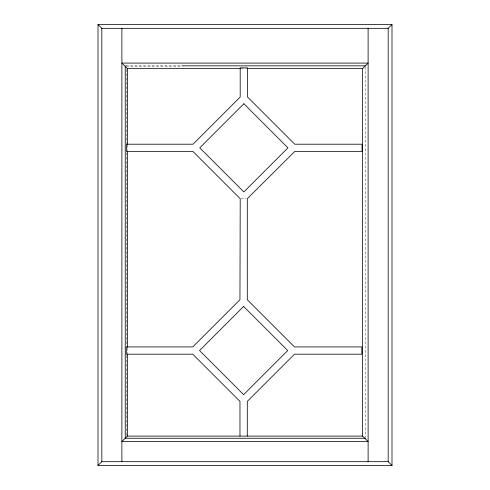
<?xml version="1.0" encoding="UTF-8"?>
<svg xmlns="http://www.w3.org/2000/svg" width="490" height="490" viewBox="0 0 490 490"><rect width="100%" height="100%" fill="white"/><g stroke="black" fill="none" stroke-linecap="round" stroke-linejoin="round"><path stroke-width="0.37" stroke-dasharray="2.45 1.84" d="M126.01 65.844L181.067 65.844M126.451 66.273L181.576 66.273M241.184 68.6L246.525 68.6M240.915 198.689L245.876 198.689M365.326 67.038L365.326 437.448M127.4 145.163L127.4 150.522M127.4 348.053L127.4 353.413M126.451 69.335L126.451 143.57M126.451 152.751L126.451 346.375M126.451 355.556L126.451 436.682"/><path stroke-width="0.73" d="M392 465.5L388.172 461.672L388.172 28.328L392 24.5L98 24.5L98 465.5L392 465.5L392 24.5M362.6 436.1L127.4 436.1L121.888 441.613L368.113 441.613L362.6 436.1L362.6 68.6L368.113 63.088L121.888 63.088L127.4 68.6L240.418 68.6M98 465.5L101.828 461.672L101.828 28.328L98 24.5M101.828 28.328L388.172 28.328M181.833 65.844L365.356 65.844M247.291 68.6L362.6 68.6M365.356 438.256L125.244 438.256L125.244 65.844M101.828 461.672L388.172 461.672M368.113 28.328L368.113 461.672M247.279 436.094L247.279 401.396L294.478 354.19L361.828 354.19L361.828 346.914L294.478 346.914L247.291 299.727L247.291 198.689L294.717 151.484L362.067 151.484L362.067 144.207L294.717 144.207L247.53 97.02L247.53 67.841L240.192 67.841L240.192 97.02L193.005 144.207L126.5 144.207L126.5 151.484L193.005 151.484L240.21 198.689L239.953 299.727L192.766 346.914L126.261 346.914L126.261 354.19L192.766 354.19L239.971 401.396L239.971 436.094M127.4 68.6L127.4 144.397M127.4 151.288L127.4 347.288M127.4 354.178L127.4 436.1M121.888 28.328L121.888 461.672M243.861 103.745L199.761 147.845L243.861 191.945L287.961 147.845L243.861 103.745M243.622 306.452L199.522 350.552L243.622 394.652L287.722 350.552L243.622 306.452"/></g></svg>
